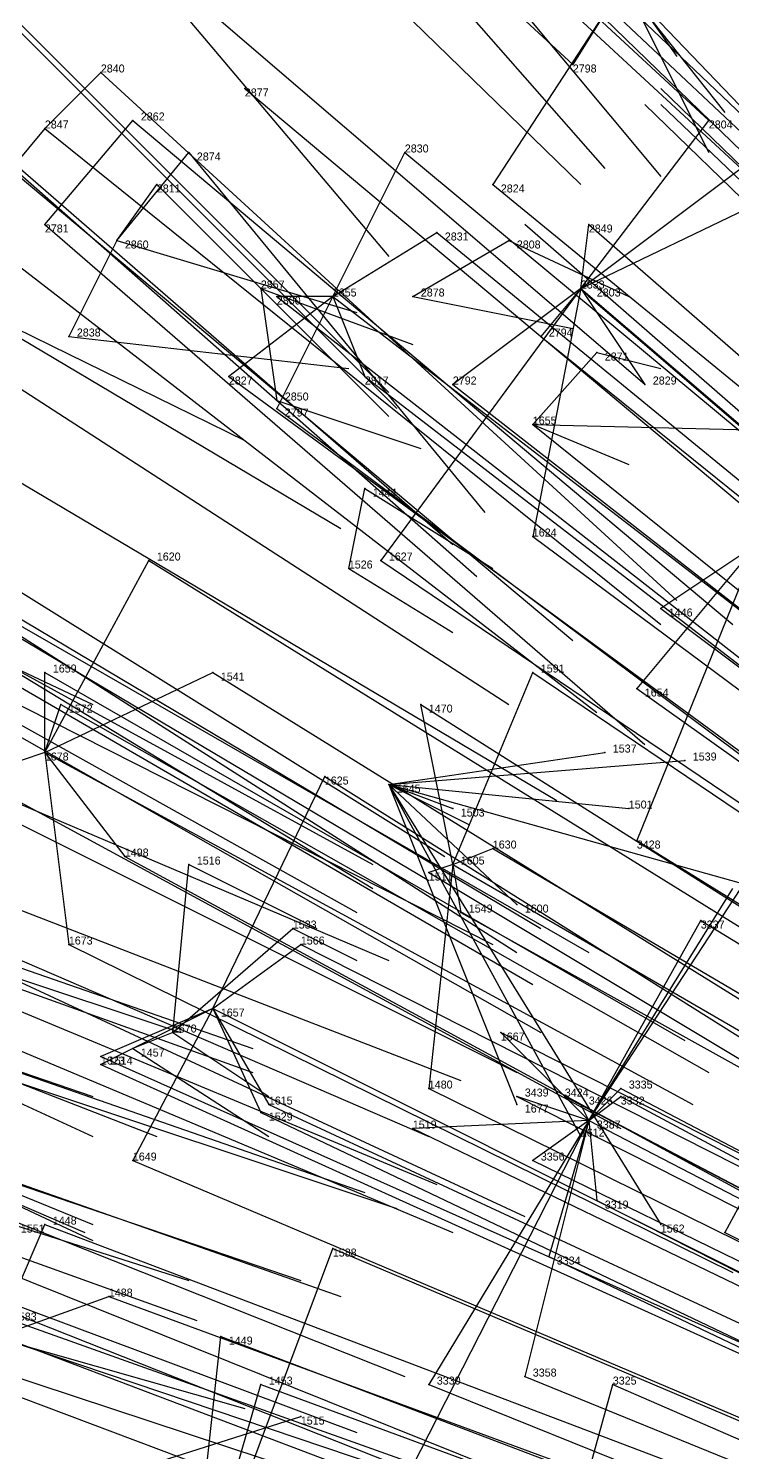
# Model space of a CAD drawing. Extents: x -0.5 to 0.59, y -0.5 to 0.58.
# Drawn here: x -0.388 to -0.3, y 0.1265 to 0.3045 of the extents above; entities that cross this region are included whole.
import ezdxf

# ---------------------------------------------------------------- set-up
doc = ezdxf.new("R2010")
doc.units = 0
for name, color, linetype in [('Facilities', 3, 'CONTINUOUS'), ('Facilities_lines', 3, 'CONTINUOUS'), ('Normals', 1, 'CONTINUOUS'), ('Source_points', 5, 'CONTINUOUS'), ('Text', 3, 'CONTINUOUS')]:
    doc.layers.add(name, color=color, linetype=linetype)

msp = doc.modelspace()

# ---------------------------------------------------------------- linework, layer by layer
at = {"layer": 'Facilities', "color": 3}
for p in [(-0.361, 0.297, -1.169), (-0.386, 0.292, -1.21), (-0.386, 0.28, -1.192), (-0.377, 0.278, -1.25), (-0.359, 0.272, -1.25), (-0.35, 0.271, -1.108), (-0.34, 0.271, -1.25), (-0.319, 0.272, -1.049), (-0.325, 0.255, -1.25), (-0.348, 0.237, -1.25), (-0.386, 0.214, -1.104), (-0.343, 0.21, -1.25), (-0.335, 0.2, -0.975), (-0.365, 0.182, -1.018), (-0.37, 0.179, -1.25), (-0.318, 0.168, -0.898)]:
    msp.add_point(p, dxfattribs=at)
at = {"layer": 'Facilities_lines', "color": 3}
for p, q in [((-0.315, 0.308, -1.101), (-0.33, 0.285, -1.089)), ((-0.315, 0.308, -1.101), (-0.32, 0.3, -1.096)), ((-0.386, 0.292, -1.21), (-0.379, 0.299, -1.208)), ((-0.386, 0.292, -1.21), (-0.396, 0.28, -1.213)), ((-0.386, 0.28, -1.192), (-0.375, 0.293, -1.19)), ((-0.319, 0.272, -1.049), (-0.303, 0.293, -1.054)), ((-0.377, 0.278, -1.25), (-0.368, 0.289, -1.25)), ((-0.35, 0.271, -1.108), (-0.341, 0.289, -1.119)), ((-0.319, 0.272, -1.049), (-0.295, 0.29, -1.035)), ((-0.377, 0.278, -1.25), (-0.372, 0.285, -1.25)), ((-0.319, 0.272, -1.049), (-0.292, 0.285, -1.019)), ((-0.319, 0.272, -1.049), (-0.318, 0.28, -1.059)), ((-0.377, 0.278, -1.25), (-0.383, 0.266, -1.25)), ((-0.35, 0.271, -1.108), (-0.337, 0.279, -1.093)), ((-0.34, 0.271, -1.25), (-0.328, 0.278, -1.25)), ((-0.35, 0.271, -1.108), (-0.363, 0.261, -1.118)), ((-0.359, 0.272, -1.25), (-0.357, 0.258, -1.25)), ((-0.35, 0.271, -1.108), (-0.357, 0.257, -1.099)), ((-0.35, 0.271, -1.108), (-0.357, 0.271, -1.121)), ((-0.35, 0.271, -1.108), (-0.346, 0.261, -1.083)), ((-0.319, 0.272, -1.049), (-0.344, 0.238, -1.046)), ((-0.319, 0.272, -1.049), (-0.335, 0.26, -1.061)), ((-0.319, 0.272, -1.049), (-0.325, 0.241, -1.012)), ((-0.319, 0.272, -1.049), (-0.324, 0.266, -1.047)), ((-0.319, 0.272, -1.049), (-0.318, 0.271, -1.045)), ((-0.319, 0.272, -1.049), (-0.311, 0.26, -1.014)), ((-0.325, 0.255, -1.25), (-0.317, 0.264, -1.25)), ((-0.325, 0.255, -1.25), (-0.289, 0.226, -1.25)), ((-0.325, 0.255, -1.25), (-0.283, 0.254, -1.25)), ((-0.348, 0.237, -1.25), (-0.346, 0.247, -1.25)), ((-0.297, 0.24, -0.954), (-0.312, 0.222, -0.956)), ((-0.297, 0.24, -0.954), (-0.312, 0.203, -0.931)), ((-0.297, 0.24, -0.954), (-0.309, 0.232, -0.965)), ((-0.386, 0.214, -1.104), (-0.373, 0.238, -1.107)), ((-0.386, 0.214, -1.104), (-0.386, 0.224, -1.115)), ((-0.386, 0.214, -1.104), (-0.365, 0.224, -1.07)), ((-0.335, 0.2, -0.975), (-0.325, 0.224, -0.987)), ((-0.386, 0.214, -1.104), (-0.384, 0.22, -1.105)), ((-0.335, 0.2, -0.975), (-0.339, 0.22, -1.01)), ((-0.386, 0.214, -1.104), (-0.395, 0.211, -1.12)), ((-0.386, 0.214, -1.104), (-0.376, 0.201, -1.067)), ((-0.386, 0.214, -1.104), (-0.383, 0.19, -1.069)), ((-0.343, 0.21, -1.25), (-0.316, 0.214, -1.25)), ((-0.343, 0.21, -1.25), (-0.306, 0.213, -1.25)), ((-0.365, 0.182, -1.018), (-0.351, 0.211, -1.025)), ((-0.343, 0.21, -1.25), (-0.313, 0.207, -1.25)), ((-0.343, 0.21, -1.25), (-0.293, 0.196, -1.25)), ((-0.343, 0.21, -1.25), (-0.335, 0.207, -1.25)), ((-0.343, 0.21, -1.25), (-0.309, 0.155, -1.25)), ((-0.343, 0.21, -1.25), (-0.327, 0.195, -1.25)), ((-0.343, 0.21, -1.25), (-0.319, 0.166, -1.25)), ((-0.343, 0.21, -1.25), (-0.327, 0.17, -1.25)), ((-0.335, 0.2, -0.975), (-0.33, 0.202, -0.968)), ((-0.37, 0.179, -1.25), (-0.368, 0.2, -1.25)), ((-0.335, 0.2, -0.975), (-0.338, 0.172, -0.949)), ((-0.335, 0.2, -0.975), (-0.338, 0.199, -0.98)), ((-0.335, 0.2, -0.975), (-0.334, 0.194, -0.965)), ((-0.318, 0.168, -0.898), (-0.299, 0.197, -0.894)), ((-0.318, 0.168, -0.898), (-0.3, 0.197, -0.897)), ((-0.318, 0.168, -0.898), (-0.304, 0.193, -0.9)), ((-0.37, 0.179, -1.25), (-0.355, 0.192, -1.25)), ((-0.281, 0.191, -0.849), (-0.301, 0.154, -0.845)), ((-0.365, 0.182, -1.018), (-0.354, 0.19, -1.005)), ((-0.365, 0.182, -1.018), (-0.379, 0.176, -1.044)), ((-0.365, 0.182, -1.018), (-0.379, 0.175, -1.044)), ((-0.365, 0.182, -1.018), (-0.375, 0.163, -1.023)), ((-0.365, 0.182, -1.018), (-0.359, 0.169, -0.992)), ((-0.365, 0.182, -1.018), (-0.358, 0.17, -0.992)), ((-0.37, 0.179, -1.25), (-0.375, 0.177, -1.25)), ((-0.318, 0.168, -0.898), (-0.329, 0.179, -0.937)), ((-0.318, 0.168, -0.898), (-0.327, 0.171, -0.922)), ((-0.318, 0.168, -0.898), (-0.321, 0.171, -0.91)), ((-0.318, 0.168, -0.898), (-0.314, 0.172, -0.894)), ((-0.318, 0.168, -0.898), (-0.314, 0.171, -0.893)), ((-0.318, 0.168, -0.898), (-0.319, 0.17, -0.903)), ((-0.318, 0.168, -0.898), (-0.343, 0.119, -0.906)), ((-0.318, 0.168, -0.898), (-0.34, 0.167, -0.948)), ((-0.318, 0.168, -0.898), (-0.338, 0.135, -0.909)), ((-0.318, 0.168, -0.898), (-0.326, 0.136, -0.882)), ((-0.318, 0.168, -0.898), (-0.325, 0.163, -0.908)), ((-0.318, 0.168, -0.898), (-0.323, 0.151, -0.89)), ((-0.318, 0.168, -0.898), (-0.317, 0.158, -0.885)), ((-0.392, 0.141, -1.04), (-0.386, 0.155, -1.04)), ((-0.368, 0.104, -0.958), (-0.35, 0.152, -0.955)), ((-0.392, 0.141, -1.04), (-0.378, 0.146, -1.014)), ((-0.368, 0.104, -0.958), (-0.364, 0.141, -0.976)), ((-0.368, 0.104, -0.958), (-0.359, 0.135, -0.959)), ((-0.323, 0.106, -0.849), (-0.315, 0.135, -0.858)), ((-0.376, 0.124, -1.25), (-0.354, 0.131, -1.25))]:
    msp.add_line(p, q, dxfattribs=at)
at = {"layer": 'Normals', "color": 1}
for p, q in [((-0.32, 0.3, -1.096), (-0.388, 0.363, -1.059)), ((-0.303, 0.293, -1.054), (-0.371, 0.356, -1.016)), ((-0.295, 0.29, -1.035), (-0.362, 0.354, -0.997)), ((-0.292, 0.285, -1.019), (-0.359, 0.348, -0.98)), ((-0.354, 0.34, -1.25), (-0.309, 0.286, -1.179)), ((-0.286, 0.275, -0.992), (-0.354, 0.338, -0.954)), ((-0.359, 0.336, -1.25), (-0.316, 0.287, -1.174)), ((-0.274, 0.265, -0.954), (-0.341, 0.33, -0.917)), ((-0.326, 0.328, -1.25), (-0.307, 0.301, -1.155)), ((-0.327, 0.324, -1.152), (-0.261, 0.255, -1.18)), ((-0.381, 0.321, -1.247), (-0.343, 0.276, -1.166)), ((-0.356, 0.321, -1.25), (-0.319, 0.285, -1.164)), ((-0.311, 0.26, -1.014), (-0.381, 0.32, -0.976)), ((-0.32, 0.318, -1.25), (-0.301, 0.294, -1.155)), ((-0.313, 0.309, -1.25), (-0.303, 0.289, -1.153)), ((-0.391, 0.307, -1.243), (-0.343, 0.259, -1.17)), ((-0.39, 0.305, -1.25), (-0.342, 0.257, -1.177)), ((-0.379, 0.299, -1.208), (-0.307, 0.233, -1.19)), ((-0.361, 0.297, -1.169), (-0.287, 0.235, -1.195)), ((-0.242, 0.232, -0.838), (-0.309, 0.297, -0.801)), ((-0.399, 0.295, -1.24), (-0.332, 0.236, -1.193)), ((-0.244, 0.23, -0.839), (-0.311, 0.295, -0.802)), ((-0.242, 0.231, -0.837), (-0.309, 0.295, -0.8)), ((-0.396, 0.293, -1.232), (-0.335, 0.24, -1.173)), ((-0.386, 0.292, -1.21), (-0.309, 0.23, -1.199)), ((-0.375, 0.293, -1.19), (-0.3, 0.23, -1.209)), ((-0.394, 0.29, -1.223), (-0.32, 0.228, -1.198)), ((-0.368, 0.289, -1.25), (-0.331, 0.244, -1.169)), ((-0.341, 0.289, -1.119), (-0.27, 0.23, -1.155)), ((-0.372, 0.285, -1.25), (-0.343, 0.256, -1.159)), ((-0.33, 0.285, -1.089), (-0.258, 0.226, -1.126)), ((-0.413, 0.28, -1.247), (-0.349, 0.242, -1.18)), ((-0.396, 0.28, -1.213), (-0.317, 0.219, -1.219)), ((-0.386, 0.28, -1.192), (-0.311, 0.215, -1.208)), ((-0.256, 0.219, -0.843), (-0.326, 0.28, -0.805)), ((-0.318, 0.28, -1.059), (-0.248, 0.219, -1.096)), ((-0.414, 0.279, -1.248), (-0.361, 0.253, -1.167)), ((-0.377, 0.278, -1.25), (-0.347, 0.269, -1.155)), ((-0.337, 0.279, -1.093), (-0.265, 0.22, -1.13)), ((-0.328, 0.278, -1.25), (-0.313, 0.271, -1.151)), ((-0.41, 0.273, -1.233), (-0.328, 0.22, -1.217)), ((-0.359, 0.272, -1.25), (-0.34, 0.265, -1.152)), ((-0.357, 0.271, -1.121), (-0.284, 0.214, -1.158)), ((-0.35, 0.271, -1.108), (-0.276, 0.214, -1.144)), ((-0.34, 0.271, -1.25), (-0.32, 0.267, -1.152)), ((-0.319, 0.272, -1.049), (-0.249, 0.212, -1.087)), ((-0.318, 0.271, -1.045), (-0.248, 0.211, -1.083)), ((-0.383, 0.266, -1.25), (-0.348, 0.262, -1.156)), ((-0.324, 0.266, -1.047), (-0.252, 0.208, -1.085)), ((-0.317, 0.264, -1.25), (-0.309, 0.262, -1.15)), ((-0.363, 0.261, -1.118), (-0.288, 0.206, -1.155)), ((-0.346, 0.261, -1.083), (-0.272, 0.204, -1.12)), ((-0.335, 0.26, -1.061), (-0.262, 0.203, -1.099)), ((-0.408, 0.259, -1.209), (-0.322, 0.208, -1.21)), ((-0.357, 0.258, -1.25), (-0.339, 0.252, -1.152)), ((-0.357, 0.257, -1.099), (-0.282, 0.201, -1.136)), ((-0.325, 0.255, -1.25), (-0.313, 0.25, -1.151)), ((-0.421, 0.254, -1.229), (-0.336, 0.201, -1.229)), ((-0.429, 0.248, -1.239), (-0.345, 0.197, -1.221)), ((-0.424, 0.249, -1.229), (-0.338, 0.198, -1.239)), ((-0.431, 0.247, -1.242), (-0.345, 0.2, -1.224)), ((-0.346, 0.247, -1.25), (-0.33, 0.237, -1.152)), ((-0.433, 0.242, -1.241), (-0.347, 0.194, -1.223)), ((-0.408, 0.242, -1.187), (-0.324, 0.192, -1.207)), ((-0.325, 0.241, -1.012), (-0.251, 0.186, -1.05)), ((-0.407, 0.24, -1.181), (-0.327, 0.189, -1.213)), ((-0.416, 0.237, -1.25), (-0.38, 0.22, -1.158)), ((-0.373, 0.238, -1.107), (-0.294, 0.189, -1.144)), ((-0.348, 0.237, -1.25), (-0.335, 0.229, -1.151)), ((-0.344, 0.238, -1.046), (-0.267, 0.186, -1.083)), ((-0.398, 0.235, -1.157), (-0.318, 0.189, -1.193)), ((-0.417, 0.234, -1.196), (-0.33, 0.19, -1.218)), ((-0.406, 0.232, -1.17), (-0.325, 0.185, -1.205)), ((-0.309, 0.232, -0.965), (-0.234, 0.176, -1.001)), ((-0.435, 0.227, -1.226), (-0.343, 0.188, -1.228)), ((-0.405, 0.225, -1.158), (-0.324, 0.179, -1.194)), ((-0.386, 0.224, -1.115), (-0.306, 0.178, -1.153)), ((-0.365, 0.224, -1.07), (-0.286, 0.175, -1.107)), ((-0.325, 0.224, -0.987), (-0.248, 0.172, -1.023)), ((-0.312, 0.222, -0.956), (-0.236, 0.168, -0.992)), ((-0.384, 0.22, -1.105), (-0.303, 0.174, -1.144)), ((-0.339, 0.22, -1.01), (-0.26, 0.17, -1.046)), ((-0.411, 0.216, -1.162), (-0.327, 0.174, -1.194)), ((-0.386, 0.214, -1.104), (-0.305, 0.17, -1.142)), ((-0.316, 0.214, -1.25), (-0.316, 0.214, -1.15)), ((-0.306, 0.213, -1.25), (-0.306, 0.213, -1.15)), ((-0.395, 0.211, -1.12), (-0.314, 0.167, -1.159)), ((-0.351, 0.211, -1.025), (-0.273, 0.162, -1.062)), ((-0.452, 0.209, -1.244), (-0.36, 0.177, -1.22)), ((-0.427, 0.209, -1.189), (-0.334, 0.173, -1.2)), ((-0.343, 0.21, -1.25), (-0.333, 0.205, -1.151)), ((-0.452, 0.207, -1.242), (-0.36, 0.174, -1.218)), ((-0.335, 0.207, -1.25), (-0.335, 0.207, -1.15)), ((-0.313, 0.207, -1.25), (-0.313, 0.207, -1.15)), ((-0.426, 0.204, -1.182), (-0.338, 0.166, -1.209)), ((-0.312, 0.203, -0.931), (-0.233, 0.154, -0.968)), ((-0.33, 0.202, -0.968), (-0.25, 0.155, -1.004)), ((-0.376, 0.201, -1.067), (-0.295, 0.157, -1.104)), ((-0.368, 0.2, -1.25), (-0.352, 0.192, -1.152)), ((-0.335, 0.2, -0.975), (-0.254, 0.153, -1.011)), ((-0.457, 0.199, -1.245), (-0.372, 0.166, -1.202)), ((-0.338, 0.199, -0.98), (-0.258, 0.151, -1.017)), ((-0.426, 0.197, -1.173), (-0.337, 0.16, -1.202)), ((-0.41, 0.195, -1.135), (-0.326, 0.156, -1.173)), ((-0.327, 0.195, -1.25), (-0.327, 0.195, -1.15)), ((-0.334, 0.194, -0.965), (-0.253, 0.149, -1.002)), ((-0.304, 0.193, -0.9), (-0.225, 0.145, -0.938)), ((-0.461, 0.191, -1.246), (-0.38, 0.153, -1.2)), ((-0.441, 0.192, -1.201), (-0.346, 0.159, -1.21)), ((-0.423, 0.191, -1.161), (-0.335, 0.154, -1.19)), ((-0.355, 0.192, -1.25), (-0.347, 0.188, -1.15)), ((-0.383, 0.19, -1.069), (-0.3, 0.149, -1.107)), ((-0.354, 0.19, -1.005), (-0.271, 0.148, -1.042)), ((-0.46, 0.188, -1.243), (-0.381, 0.154, -1.193)), ((-0.435, 0.188, -1.185), (-0.342, 0.157, -1.204)), ((-0.396, 0.188, -1.25), (-0.369, 0.179, -1.154)), ((-0.419, 0.184, -1.25), (-0.38, 0.166, -1.16)), ((-0.412, 0.182, -1.25), (-0.38, 0.171, -1.156)), ((-0.365, 0.182, -1.018), (-0.281, 0.14, -1.055)), ((-0.448, 0.18, -1.206), (-0.354, 0.148, -1.218)), ((-0.443, 0.179, -1.194), (-0.349, 0.146, -1.209)), ((-0.37, 0.179, -1.25), (-0.358, 0.171, -1.151)), ((-0.329, 0.179, -0.937), (-0.246, 0.137, -0.974)), ((-0.375, 0.177, -1.25), (-0.358, 0.166, -1.152)), ((-0.459, 0.176, -1.23), (-0.367, 0.143, -1.21)), ((-0.379, 0.176, -1.044), (-0.294, 0.138, -1.081)), ((-0.379, 0.175, -1.044), (-0.295, 0.137, -1.081)), ((-0.429, 0.171, -1.154), (-0.341, 0.136, -1.185)), ((-0.338, 0.172, -0.949), (-0.255, 0.131, -0.986)), ((-0.327, 0.171, -0.922), (-0.244, 0.129, -0.959)), ((-0.321, 0.171, -0.91), (-0.239, 0.128, -0.948)), ((-0.314, 0.172, -0.894), (-0.232, 0.129, -0.932)), ((-0.314, 0.171, -0.893), (-0.232, 0.127, -0.931)), ((-0.358, 0.17, -0.992), (-0.274, 0.131, -1.029)), ((-0.327, 0.17, -1.25), (-0.327, 0.17, -1.15)), ((-0.319, 0.17, -0.903), (-0.237, 0.127, -0.941)), ((-0.359, 0.169, -0.992), (-0.275, 0.129, -1.029)), ((-0.318, 0.168, -0.898), (-0.235, 0.125, -0.936)), ((-0.407, 0.166, -1.25), (-0.38, 0.155, -1.154)), ((-0.34, 0.167, -0.948), (-0.257, 0.127, -0.985)), ((-0.319, 0.166, -1.25), (-0.319, 0.166, -1.15)), ((-0.438, 0.163, -1.168), (-0.347, 0.129, -1.192)), ((-0.375, 0.163, -1.023), (-0.29, 0.127, -1.06)), ((-0.325, 0.163, -0.908), (-0.241, 0.122, -0.945)), ((-0.456, 0.159, -1.208), (-0.361, 0.132, -1.196)), ((-0.413, 0.158, -1.104), (-0.326, 0.123, -1.141)), ((-0.317, 0.158, -0.885), (-0.234, 0.116, -0.922)), ((-0.449, 0.156, -1.188), (-0.356, 0.121, -1.204)), ((-0.431, 0.156, -1.145), (-0.344, 0.123, -1.182)), ((-0.418, 0.155, -1.115), (-0.332, 0.121, -1.153)), ((-0.39, 0.155, -1.25), (-0.368, 0.148, -1.153)), ((-0.386, 0.155, -1.04), (-0.299, 0.122, -1.077)), ((-0.309, 0.155, -1.25), (-0.309, 0.155, -1.15)), ((-0.301, 0.154, -0.845), (-0.218, 0.112, -0.882)), ((-0.35, 0.152, -0.955), (-0.265, 0.116, -0.992)), ((-0.323, 0.151, -0.89), (-0.239, 0.111, -0.928)), ((-0.378, 0.146, -1.014), (-0.291, 0.114, -1.051)), ((-0.39, 0.143, -1.039), (-0.303, 0.112, -1.077)), ((-0.408, 0.142, -1.08), (-0.32, 0.113, -1.117)), ((-0.392, 0.141, -1.04), (-0.303, 0.111, -1.077)), ((-0.364, 0.141, -0.976), (-0.277, 0.108, -1.013)), ((-0.326, 0.136, -0.882), (-0.24, 0.101, -0.919)), ((-0.359, 0.135, -0.959), (-0.272, 0.103, -0.995)), ((-0.338, 0.135, -0.909), (-0.251, 0.1, -0.946)), ((-0.315, 0.135, -0.858), (-0.23, 0.098, -0.894)), ((-0.354, 0.131, -1.25), (-0.354, 0.131, -1.15))]:
    msp.add_line(p, q, dxfattribs=at)
at = {"layer": 'Source_points', "color": 5}
for p in [(-0.32, 0.3, -1.096), (-0.379, 0.299, -1.208), (-0.375, 0.293, -1.19), (-0.303, 0.293, -1.054), (-0.368, 0.289, -1.25), (-0.341, 0.289, -1.119), (-0.372, 0.285, -1.25), (-0.33, 0.285, -1.089), (-0.318, 0.28, -1.059), (-0.337, 0.279, -1.093), (-0.328, 0.278, -1.25), (-0.357, 0.271, -1.121), (-0.318, 0.271, -1.045), (-0.383, 0.266, -1.25), (-0.324, 0.266, -1.047), (-0.317, 0.264, -1.25), (-0.363, 0.261, -1.118), (-0.346, 0.261, -1.083), (-0.335, 0.26, -1.061), (-0.311, 0.26, -1.014), (-0.357, 0.258, -1.25), (-0.357, 0.257, -1.099), (-0.346, 0.247, -1.25), (-0.325, 0.241, -1.012), (-0.373, 0.238, -1.107), (-0.344, 0.238, -1.046), (-0.309, 0.232, -0.965), (-0.386, 0.224, -1.115), (-0.365, 0.224, -1.07), (-0.325, 0.224, -0.987), (-0.312, 0.222, -0.956), (-0.384, 0.22, -1.105), (-0.339, 0.22, -1.01), (-0.316, 0.214, -1.25), (-0.306, 0.213, -1.25), (-0.351, 0.211, -1.025), (-0.335, 0.207, -1.25), (-0.313, 0.207, -1.25), (-0.312, 0.203, -0.931), (-0.33, 0.202, -0.968), (-0.376, 0.201, -1.067), (-0.368, 0.2, -1.25), (-0.338, 0.199, -0.98), (-0.327, 0.195, -1.25), (-0.334, 0.194, -0.965), (-0.304, 0.193, -0.9), (-0.355, 0.192, -1.25), (-0.383, 0.19, -1.069), (-0.354, 0.19, -1.005), (-0.329, 0.179, -0.937), (-0.375, 0.177, -1.25), (-0.379, 0.176, -1.044), (-0.379, 0.175, -1.044), (-0.338, 0.172, -0.949), (-0.327, 0.171, -0.922), (-0.321, 0.171, -0.91), (-0.314, 0.172, -0.894), (-0.314, 0.171, -0.893), (-0.358, 0.17, -0.992), (-0.327, 0.17, -1.25), (-0.319, 0.17, -0.903), (-0.359, 0.169, -0.992), (-0.34, 0.167, -0.948), (-0.319, 0.166, -1.25), (-0.375, 0.163, -1.023), (-0.325, 0.163, -0.908), (-0.317, 0.158, -0.885), (-0.386, 0.155, -1.04), (-0.309, 0.155, -1.25), (-0.301, 0.154, -0.845), (-0.35, 0.152, -0.955), (-0.323, 0.151, -0.89), (-0.378, 0.146, -1.014), (-0.364, 0.141, -0.976), (-0.326, 0.136, -0.882), (-0.359, 0.135, -0.959), (-0.338, 0.135, -0.909), (-0.315, 0.135, -0.858), (-0.354, 0.131, -1.25)]:
    msp.add_point(p, dxfattribs=at)

# ---------------------------------------------------------------- texts
at = {"layer": 'Text', "color": 3}
for s, p in [('2840', (-0.379, 0.299, -1.208)), ('2798', (-0.32, 0.299, -1.096)), ('2877', (-0.361, 0.296, -1.169)), ('2862', (-0.374, 0.293, -1.19)), ('2847', (-0.386, 0.292, -1.21)), ('2804', (-0.303, 0.292, -1.054)), ('2874', (-0.367, 0.288, -1.25)), ('2830', (-0.341, 0.289, -1.119)), ('2811', (-0.372, 0.284, -1.25)), ('2824', (-0.329, 0.284, -1.089)), ('2781', (-0.386, 0.279, -1.192)), ('2849', (-0.318, 0.279, -1.059)), ('2860', (-0.376, 0.277, -1.25)), ('2831', (-0.336, 0.278, -1.093)), ('2808', (-0.327, 0.277, -1.25)), ('2857', (-0.359, 0.272, -1.25)), ('2833', (-0.319, 0.272, -1.049)), ('2800', (-0.357, 0.27, -1.121)), ('2855', (-0.35, 0.271, -1.108)), ('2878', (-0.339, 0.271, -1.25)), ('2803', (-0.317, 0.271, -1.045)), ('2838', (-0.382, 0.266, -1.25)), ('2794', (-0.323, 0.266, -1.047)), ('2871', (-0.316, 0.263, -1.25)), ('2827', (-0.363, 0.26, -1.118)), ('2817', (-0.346, 0.26, -1.083)), ('2792', (-0.335, 0.26, -1.061)), ('2829', (-0.31, 0.26, -1.014)), ('2850', (-0.356, 0.258, -1.25)), ('2797', (-0.356, 0.256, -1.099)), ('1655', (-0.325, 0.255, -1.25)), ('1444', (-0.345, 0.246, -1.25)), ('1624', (-0.325, 0.241, -1.012)), ('1620', (-0.372, 0.238, -1.107)), ('1627', (-0.343, 0.238, -1.046)), ('1526', (-0.348, 0.237, -1.25)), ('1446', (-0.308, 0.231, -0.965)), ('1659', (-0.385, 0.224, -1.115)), ('1591', (-0.324, 0.224, -0.987)), ('1541', (-0.364, 0.223, -1.07)), ('1654', (-0.311, 0.221, -0.956)), ('1572', (-0.383, 0.219, -1.105)), ('1470', (-0.338, 0.219, -1.01)), ('1678', (-0.386, 0.213, -1.104)), ('1537', (-0.315, 0.214, -1.25)), ('1539', (-0.305, 0.213, -1.25)), ('1625', (-0.351, 0.21, -1.025)), ('1545', (-0.342, 0.209, -1.25)), ('1503', (-0.334, 0.206, -1.25)), ('1501', (-0.313, 0.207, -1.25)), ('1630', (-0.33, 0.202, -0.968)), ('3428', (-0.312, 0.202, -0.931)), ('1498', (-0.376, 0.201, -1.067)), ('1516', (-0.367, 0.2, -1.25)), ('1605', (-0.334, 0.2, -0.975)), ('1511', (-0.338, 0.198, -0.98)), ('1549', (-0.333, 0.194, -0.965)), ('1600', (-0.326, 0.194, -1.25)), ('1533', (-0.355, 0.192, -1.25)), ('3337', (-0.304, 0.192, -0.9)), ('1673', (-0.383, 0.19, -1.069)), ('1566', (-0.354, 0.19, -1.005)), ('1657', (-0.364, 0.181, -1.018)), ('1670', (-0.37, 0.179, -1.25)), ('1667', (-0.329, 0.178, -0.937)), ('1457', (-0.374, 0.176, -1.25)), ('1623', (-0.379, 0.175, -1.044)), ('1514', (-0.378, 0.175, -1.044)), ('1480', (-0.338, 0.172, -0.949)), ('3335', (-0.313, 0.172, -0.894)), ('1615', (-0.358, 0.17, -0.992)), ('3439', (-0.326, 0.171, -0.922)), ('3424', (-0.321, 0.171, -0.91)), ('3426', (-0.318, 0.17, -0.903)), ('3332', (-0.314, 0.17, -0.893)), ('1677', (-0.326, 0.169, -1.25)), ('1529', (-0.358, 0.168, -0.992)), ('1519', (-0.34, 0.167, -0.948)), ('3387', (-0.317, 0.167, -0.898)), ('1612', (-0.319, 0.166, -1.25)), ('1649', (-0.375, 0.163, -1.023)), ('3356', (-0.324, 0.163, -0.908)), ('3319', (-0.316, 0.157, -0.885)), ('1551', (-0.389, 0.154, -1.25)), ('1448', (-0.385, 0.155, -1.04)), ('1562', (-0.309, 0.154, -1.25)), ('1588', (-0.35, 0.151, -0.955)), ('3334', (-0.322, 0.15, -0.89)), ('1488', (-0.378, 0.146, -1.014)), ('1583', (-0.39, 0.143, -1.039)), ('1449', (-0.363, 0.14, -0.976)), ('1453', (-0.358, 0.135, -0.959)), ('3330', (-0.337, 0.135, -0.909)), ('3358', (-0.325, 0.136, -0.882)), ('3325', (-0.315, 0.135, -0.858)), ('1515', (-0.354, 0.13, -1.25))]:
    msp.add_text(s, height=0.001, dxfattribs=at).set_placement(p)

doc.saveas('drawing.dxf')
